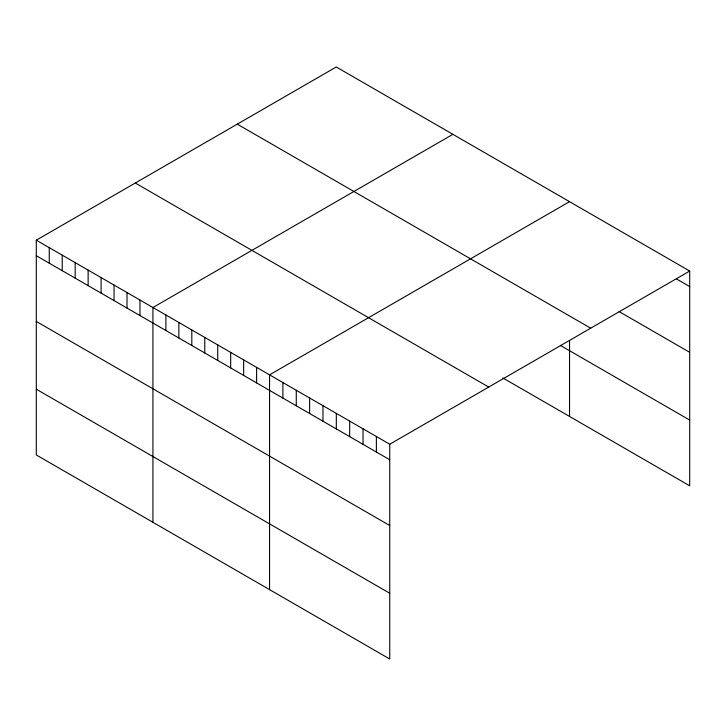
<?xml version="1.0" encoding="UTF-8"?>
<svg xmlns="http://www.w3.org/2000/svg" width="726" height="726" viewBox="0 0 726 726"><rect width="100%" height="100%" fill="white"/><g stroke="black" fill="none" stroke-linecap="round" stroke-linejoin="round"><path stroke-width="1.09" d="M36.3 240.179L389.735 444.23L389.735 659.008L36.3 454.957L36.3 240.179L336.265 66.992L689.7 271.043L689.7 485.821L502.882 377.965M452.897 134.328L152.932 307.515L152.932 522.293M569.538 201.665L269.564 374.852L269.564 589.63M389.735 444.23L689.7 271.043M676.351 278.857L689.7 286.57M619.124 311.581L689.7 352.319M237.275 124.146L590.71 328.197M560.281 345.349L689.7 420.073M135.29 183.025L488.725 387.076M36.3 255.706L389.735 459.758M36.3 321.455L389.735 525.506M36.3 389.2L389.735 593.251M569.538 340.53L569.538 416.443M376.377 436.517L376.377 452.044M363.027 428.812L363.027 444.339M349.678 421.098L349.678 436.625M336.32 413.393L336.32 428.921M322.97 405.689L322.97 421.207M309.621 397.975L309.621 413.502M296.272 390.27L296.272 405.798M282.913 382.557L282.913 398.084M256.605 367.365L256.605 382.892M243.646 359.887L243.646 375.415M230.686 352.409L230.686 367.928M217.727 344.923L217.727 360.45M204.768 337.445L204.768 352.972M191.809 329.958L191.809 345.485M178.85 322.48L178.85 338.007M165.891 314.993L165.891 330.521M139.973 300.029L139.973 315.556M127.014 292.551L127.014 308.078M114.055 285.064L114.055 300.591M101.096 277.586L101.096 293.113M88.136 270.108L88.136 285.627M75.177 262.621L75.177 278.149M62.218 255.144L62.218 270.671M49.259 247.657L49.259 263.184"/></g></svg>
